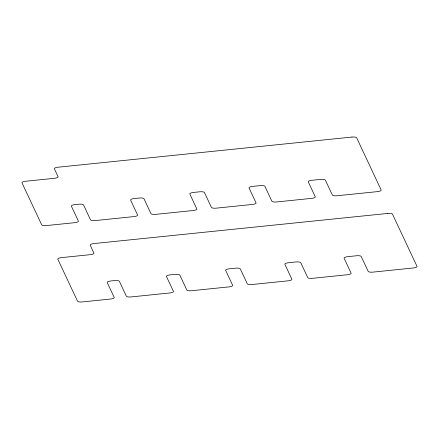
<?xml version="1.0" encoding="UTF-8"?>
<svg xmlns="http://www.w3.org/2000/svg" width="439" height="439" viewBox="0 0 439 439"><rect width="100%" height="100%" fill="white"/><g stroke="black" fill="none" stroke-linecap="round" stroke-linejoin="round"><path stroke-width="0.66" d="M351.902 137.067L58.019 167.21A4.258 1.202 -4.1 0 0 54.354 168.801L58.063 176.714A4.258 1.202 -4.1 0 1 54.398 178.305L25.654 181.252A4.258 1.202 -4.1 0 0 21.983 182.843L41.7 224.845A4.258 1.202 -4.1 0 0 46.457 225.569L74.701 222.672A4.258 1.202 -4.1 0 0 78.372 221.08L71.376 206.182A4.258 1.202 -4.1 0 1 75.047 204.59L78.762 204.212A4.258 1.202 -4.1 0 1 83.52 204.936L90.511 219.835A4.258 1.202 -4.1 0 0 95.268 220.565L133.922 216.597A4.258 1.202 -4.1 0 0 137.594 215.006L130.602 200.107A4.258 1.202 -4.1 0 1 134.268 198.516L139.223 198.011A4.258 1.202 -4.1 0 1 143.981 198.735L150.972 213.634A4.258 1.202 -4.1 0 0 155.73 214.358L193.149 210.522A4.258 1.202 -4.1 0 0 196.815 208.931L189.824 194.033A4.258 1.202 -4.1 0 1 193.489 192.441L199.685 191.805A4.258 1.202 -4.1 0 1 204.442 192.534L211.433 207.433A4.258 1.202 -4.1 0 0 216.191 208.157L252.37 204.448A4.258 1.202 -4.1 0 0 256.036 202.856L249.045 187.958A4.258 1.202 -4.1 0 1 252.71 186.366L260.146 185.604A4.258 1.202 -4.1 0 1 264.904 186.334L271.895 201.232A4.258 1.202 -4.1 0 0 276.652 201.956L311.591 198.373A4.258 1.202 -4.1 0 0 315.257 196.782L308.266 181.883A4.258 1.202 -4.1 0 1 311.937 180.292L320.607 179.403A4.258 1.202 -4.1 0 1 325.365 180.133L332.356 195.026A4.258 1.202 -4.1 0 0 337.114 195.756L377.502 191.613A4.258 1.202 -4.1 0 0 381.173 190.021L356.655 137.791A4.258 1.202 -4.1 0 0 351.902 137.067M387.747 213.431L93.864 243.574A4.258 1.202 -4.1 0 0 90.198 245.165L93.908 253.078A4.258 1.202 -4.1 0 1 90.242 254.669L61.498 257.616A4.258 1.202 -4.1 0 0 57.827 259.208L77.544 301.209A4.258 1.202 -4.1 0 0 82.302 301.933L110.546 299.036A4.258 1.202 -4.1 0 0 114.217 297.444L107.226 282.546A4.258 1.202 -4.1 0 1 110.891 280.955L114.606 280.576A4.258 1.202 -4.1 0 1 119.364 281.3L126.355 296.199A4.258 1.202 -4.1 0 0 131.113 296.929L169.767 292.961A4.258 1.202 -4.1 0 0 173.438 291.37L166.447 276.471A4.258 1.202 -4.1 0 1 170.112 274.88L175.068 274.375A4.258 1.202 -4.1 0 1 179.825 275.099L186.816 289.998A4.258 1.202 -4.1 0 0 191.574 290.722L228.993 286.886A4.258 1.202 -4.1 0 0 232.659 285.295L225.668 270.397A4.258 1.202 -4.1 0 1 229.334 268.805L235.529 268.169A4.258 1.202 -4.1 0 1 240.287 268.898L247.278 283.797A4.258 1.202 -4.1 0 0 252.035 284.521L288.214 280.812A4.258 1.202 -4.1 0 0 291.88 279.22L284.889 264.322A4.258 1.202 -4.1 0 1 288.555 262.731L295.99 261.968A4.258 1.202 -4.1 0 1 300.748 262.698L307.739 277.596A4.258 1.202 -4.1 0 0 312.497 278.321L347.436 274.737A4.258 1.202 -4.1 0 0 351.101 273.146L344.11 258.247A4.258 1.202 -4.1 0 1 347.781 256.656L356.452 255.767A4.258 1.202 -4.1 0 1 361.209 256.491L368.2 271.39A4.258 1.202 -4.1 0 0 372.958 272.12L413.346 267.977A4.258 1.202 -4.1 0 0 417.017 266.385L392.499 214.155A4.258 1.202 -4.1 0 0 387.747 213.431"/></g></svg>
